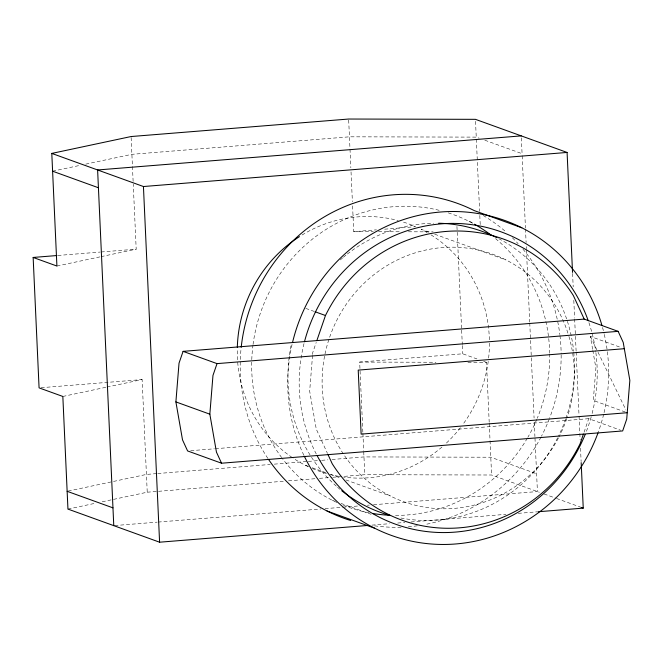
<?xml version="1.0" encoding="UTF-8"?>
<svg xmlns="http://www.w3.org/2000/svg" width="663" height="663" viewBox="0 0 663 663"><rect width="100%" height="100%" fill="white"/><g stroke="black" fill="none" stroke-linecap="round" stroke-linejoin="round"><path stroke-width="0.5" stroke-dasharray="3.31 2.49" d="M312.546 355.459L309.662 391.153L316.276 429.118L327.439 453.359M312.629 354.44L312.795 352.401L316.226 342.415M584.078 432.185L588.719 418.676L620.717 430.246M52.601 171.195L80.704 165.211M85.726 164.142L131.896 154.322L349.442 136.818L476.249 137.117L479.117 138.153M56.91 266.037L100.072 256.854M101.074 256.639L136.197 249.164L133.246 184.215M62.836 396.457L105.989 387.267M106.992 387.051L142.122 379.576L147.236 492.211L100.063 502.247M68.14 491.084L146.432 474.426L156.741 473.597M67.949 509.085L96.052 503.101M57.88 255.462L100.13 252.064M101.166 251.981L136.197 249.164M352.575 205.895L353.744 231.669L376.418 229.846M384.664 229.183L415.577 226.696A131.498 125.365 -70.1 0 0 402.143 221.691M41.131 387.706L142.122 379.576M362.852 432.185L359.669 362.081L462.716 353.793L476.97 358.94M190.695 450.699L214.356 448.793M215.392 448.71L588.719 418.676M157.769 473.515L270.156 464.473M274.275 464.141L307.267 461.489M308.303 461.407L320.677 460.412M321.704 460.329L327.887 459.832M332.014 459.5L363.979 456.923L490.786 457.221L536.607 473.78M147.236 492.211L157.545 491.382M158.573 491.3L284.361 481.181M288.488 480.849L315.298 478.694M319.417 478.355L331.79 477.36M332.818 477.277L364.783 474.708L491.59 475.006L539.326 492.253M114.798 525.56L157.065 522.154M158.092 522.071L320.958 508.977M325.077 508.645L341.569 507.319M342.605 507.236L358.061 505.993M367.343 505.239L369.399 505.073M373.526 504.742L537.42 491.565L534.966 437.638M371.935 525.121L389.454 523.704M397.701 523.041L404.919 522.461M411.101 521.963L505.935 514.339M518.3 513.344L536.856 511.853M353.744 231.669L373.335 231.71M378.49 231.727L400.137 231.777M408.391 231.793L433.13 231.851M359.669 362.081L435.964 362.255M467.921 362.329L486.476 362.379L489.195 422.174M484.844 140.224L522.071 153.675L521.358 137.863M469.039 221.351L473.896 223.099M428.903 232.1L421.187 229.315A131.498 125.365 -70.1 0 1 427.478 232.721M434.688 234.196L506.043 259.979M592.631 349.31L590.385 336.439L621.413 347.652M625.292 412.03L593.294 400.46L595.904 368.122L592.797 350.304M483.625 361.343L486.476 362.379M305.792 308.403L314.221 311.444M544.099 493.976L555.553 498.112M556.514 498.46L581.335 507.427M305.494 465.327L308.386 466.371M312.248 467.771L325.748 472.644M330.572 474.385L340.21 477.874M345.995 479.962L390.358 495.99M332.32 500.275L334.26 500.979M341.047 503.432L371.106 514.289M590.385 336.439L597.57 351.324M598.026 352.26L625.889 409.941M572.583 273.413L573.197 286.855M573.802 300.298L574.606 317.875M574.647 318.911L576.106 350.959M576.147 351.995L579.014 415.063M579.064 416.099L580.142 439.876M580.515 448.155L581.128 461.589M522.171 155.739L525.452 228.022M525.494 229.05L526.107 242.476M526.289 246.603L526.389 248.675M526.43 249.702L529.72 321.986M529.762 323.022L534.08 418.021M534.262 422.149L534.925 436.602M475.528 121.304L476.249 137.117M476.341 139.18L479.622 211.34M479.805 215.467L480.227 224.749M489.244 423.201L489.99 439.693M490.04 440.729L491.59 475.006M456.94 226.456L461.597 329.146M461.647 330.174L462.302 344.545M462.343 345.572L462.716 353.793M348.68 120.028L349.956 148.164M350.006 149.192L350.843 167.747M351.034 171.874L352.393 201.767M362.901 433.212L363.697 450.741M363.738 451.768L364.783 474.708M131.133 137.523L133.205 183.187M498.742 238.663A149.432 142.462 -70.1 0 1 573.661 351.216M573.768 352.235A149.432 142.462 -70.1 0 1 566.036 417.93M565.696 418.908A149.432 142.462 -70.1 0 1 558.544 435.981M557.633 437.804A149.432 142.462 -70.1 0 1 400.684 517.977M340.119 489.402A149.432 142.462 -70.1 0 1 337.036 486.791M336.282 486.128A149.432 142.462 -70.1 0 1 310.649 455.92M310.11 455.058A149.432 142.462 -70.1 0 1 291.239 344.619M340.285 259.921A149.432 142.462 -70.1 0 1 342.605 257.915M343.384 257.252A149.432 142.462 -70.1 0 1 346.55 254.683M347.346 254.053A149.432 142.462 -70.1 0 1 433.577 223.224M602.518 327.447A167.366 159.551 -70.1 0 1 604.059 333.414M604.291 334.417A167.366 159.551 -70.1 0 1 607.233 350.71M607.366 351.738A167.366 159.551 -70.1 0 1 603.885 413.414M603.645 414.4A167.366 159.551 -70.1 0 1 598.333 432.003M303.853 455.266A167.366 159.551 -70.1 0 1 292.284 343.533M448.254 212.873A155.407 148.156 -70.1 0 1 473.531 223.713M495.584 238.68A155.407 148.156 -70.1 0 1 548.608 337.542M548.732 338.569A155.407 148.156 -70.1 0 1 549.66 352.849M549.677 353.851A155.407 148.156 -70.1 0 1 537.254 418.278M536.864 419.223A155.407 148.156 -70.1 0 1 527.847 437.331M527.334 438.21A155.407 148.156 -70.1 0 1 393.341 515.375M368.918 512.781A155.407 148.156 -70.1 0 1 343.451 505.297M336.887 502.471A155.407 148.156 -70.1 0 1 282.322 458.448M281.7 457.611A155.407 148.156 -70.1 0 1 252.926 345.473M253.051 344.462A155.407 148.156 -70.1 0 1 440.373 210.619M431 234.851A131.498 125.365 -70.1 0 1 489.427 342.183M489.427 343.185A131.498 125.365 -70.1 0 1 488.358 360.357M488.233 361.36A131.498 125.365 -70.1 0 1 462.824 424.502M460.387 427.726A131.498 125.365 -70.1 0 1 445.097 444.268M441.989 447.019A131.498 125.365 -70.1 0 1 343.525 477.07M338.462 476.283A131.498 125.365 -70.1 0 1 330.489 474.592M326.519 473.531A131.498 125.365 -70.1 0 1 311.966 468.351M308.237 466.669A131.498 125.365 -70.1 0 1 293.079 458.116M292.226 457.536A131.498 125.365 -70.1 0 1 237.288 348.431M302.071 234.992A131.498 125.365 -70.1 0 1 398.181 220.564M325.011 354.017A131.498 125.365 -70.1 0 1 442.279 247.572A131.498 125.365 -70.1 0 1 568.324 334.442M568.912 336.39A131.498 125.365 -70.1 0 1 567.155 417.566M566.832 418.527A131.498 125.365 -70.1 0 1 558.884 437.099M558.42 437.994A131.498 125.365 -70.1 0 1 404.563 502.032A131.498 125.365 -70.1 0 1 324.613 355.981M588.91 322.666A155.407 148.156 -70.1 0 1 595.739 351.63M595.88 352.658A155.407 148.156 -70.1 0 1 591.413 416.149M591.139 417.126A155.407 148.156 -70.1 0 1 585.926 432.616M316.268 453.998A155.407 148.156 -70.1 0 1 304.209 342.771M483.211 215.492A167.366 159.551 -70.1 0 1 506.424 232.299M512.4 237.818A167.366 159.551 -70.1 0 1 518.143 243.711M522.933 249.147A167.366 159.551 -70.1 0 1 559.845 334.566M559.97 335.594A167.366 159.551 -70.1 0 1 561.147 353.943M561.155 354.954A167.366 159.551 -70.1 0 1 549.743 417.715M549.378 418.668A167.366 159.551 -70.1 0 1 541.456 436.246M540.983 437.141A167.366 159.551 -70.1 0 1 424.502 524.615M417.367 525.784A167.366 159.551 -70.1 0 1 408.217 526.795M401.09 527.201A167.366 159.551 -70.1 0 1 373.468 525.668M267.86 458.415A167.366 159.551 -70.1 0 1 241.092 348.373"/><path stroke-width="0.99" d="M175.894 401.911L179.027 363.167L183.087 351.357L584.194 319.094L618.14 331.359L623.228 342.423L629.85 380.388L626.717 419.14L622.656 430.942L221.55 463.213L187.604 450.948L182.516 439.876L175.894 401.911L209.839 414.176L216.453 452.141L221.55 463.213M209.839 414.176L212.972 375.424L217.025 363.622L618.14 331.359M316.848 340.6L325.467 315.513A149.432 142.462 -70.1 0 1 573.371 295.574L584.194 319.094M583.415 434.116L580.1 443.762A149.432 142.462 -70.1 0 1 332.196 463.71L327.87 454.296M367.808 525.452L159.592 542.201L67.949 509.085L62.836 396.457L39.076 387.872L33.15 257.451L56.91 266.037L51.797 153.41L131.083 136.537L348.63 119.033L475.446 119.332L567.089 152.449L572.534 272.385M521.267 135.89L97.618 169.968L113.771 525.643M51.797 153.41L143.44 186.527L567.089 152.449M33.15 257.451L56.852 255.545M624.331 348.705L358.219 370.111L361.128 434.132L627.231 412.726M537.884 511.77L583.241 508.123L581.178 462.625M521.822 227.79L474.302 210.619A167.366 159.551 -70.1 0 0 241.199 347.354M52.601 171.195L98.431 187.753M315.157 311.784L325.467 315.513M183.087 351.357L217.025 363.622M581.335 507.427L583.241 508.123M327.058 511.007L374.578 528.171M67.137 491.3L112.967 507.858M143.44 186.527L159.592 542.201M390.631 515.623A149.432 142.462 -70.1 0 1 341.694 490.678M438.666 223.24A149.432 142.462 -70.1 0 1 496.96 237.752M292.516 342.547A167.366 159.551 -70.1 0 1 444.575 211.737A167.366 159.551 -70.1 0 1 601.963 325.483M597.985 432.964A167.366 159.551 -70.1 0 1 455.531 543.983A167.366 159.551 -70.1 0 1 304.3 456.194M304.466 341.785A155.407 148.156 -70.1 0 1 442.097 223.787A155.407 148.156 -70.1 0 1 588.238 320.735M585.164 434.514A155.407 148.156 -70.1 0 1 455.058 532.116A155.407 148.156 -70.1 0 1 317.212 455.804M237.313 347.429A131.498 125.365 -70.1 0 1 299.469 236.616M350.686 520.521A167.366 159.551 -70.1 0 1 268.44 459.268M474.418 224.202A155.407 148.156 -70.1 0 1 491.565 235.489M389.222 515.234A155.407 148.156 -70.1 0 1 372.904 513.502"/></g></svg>
